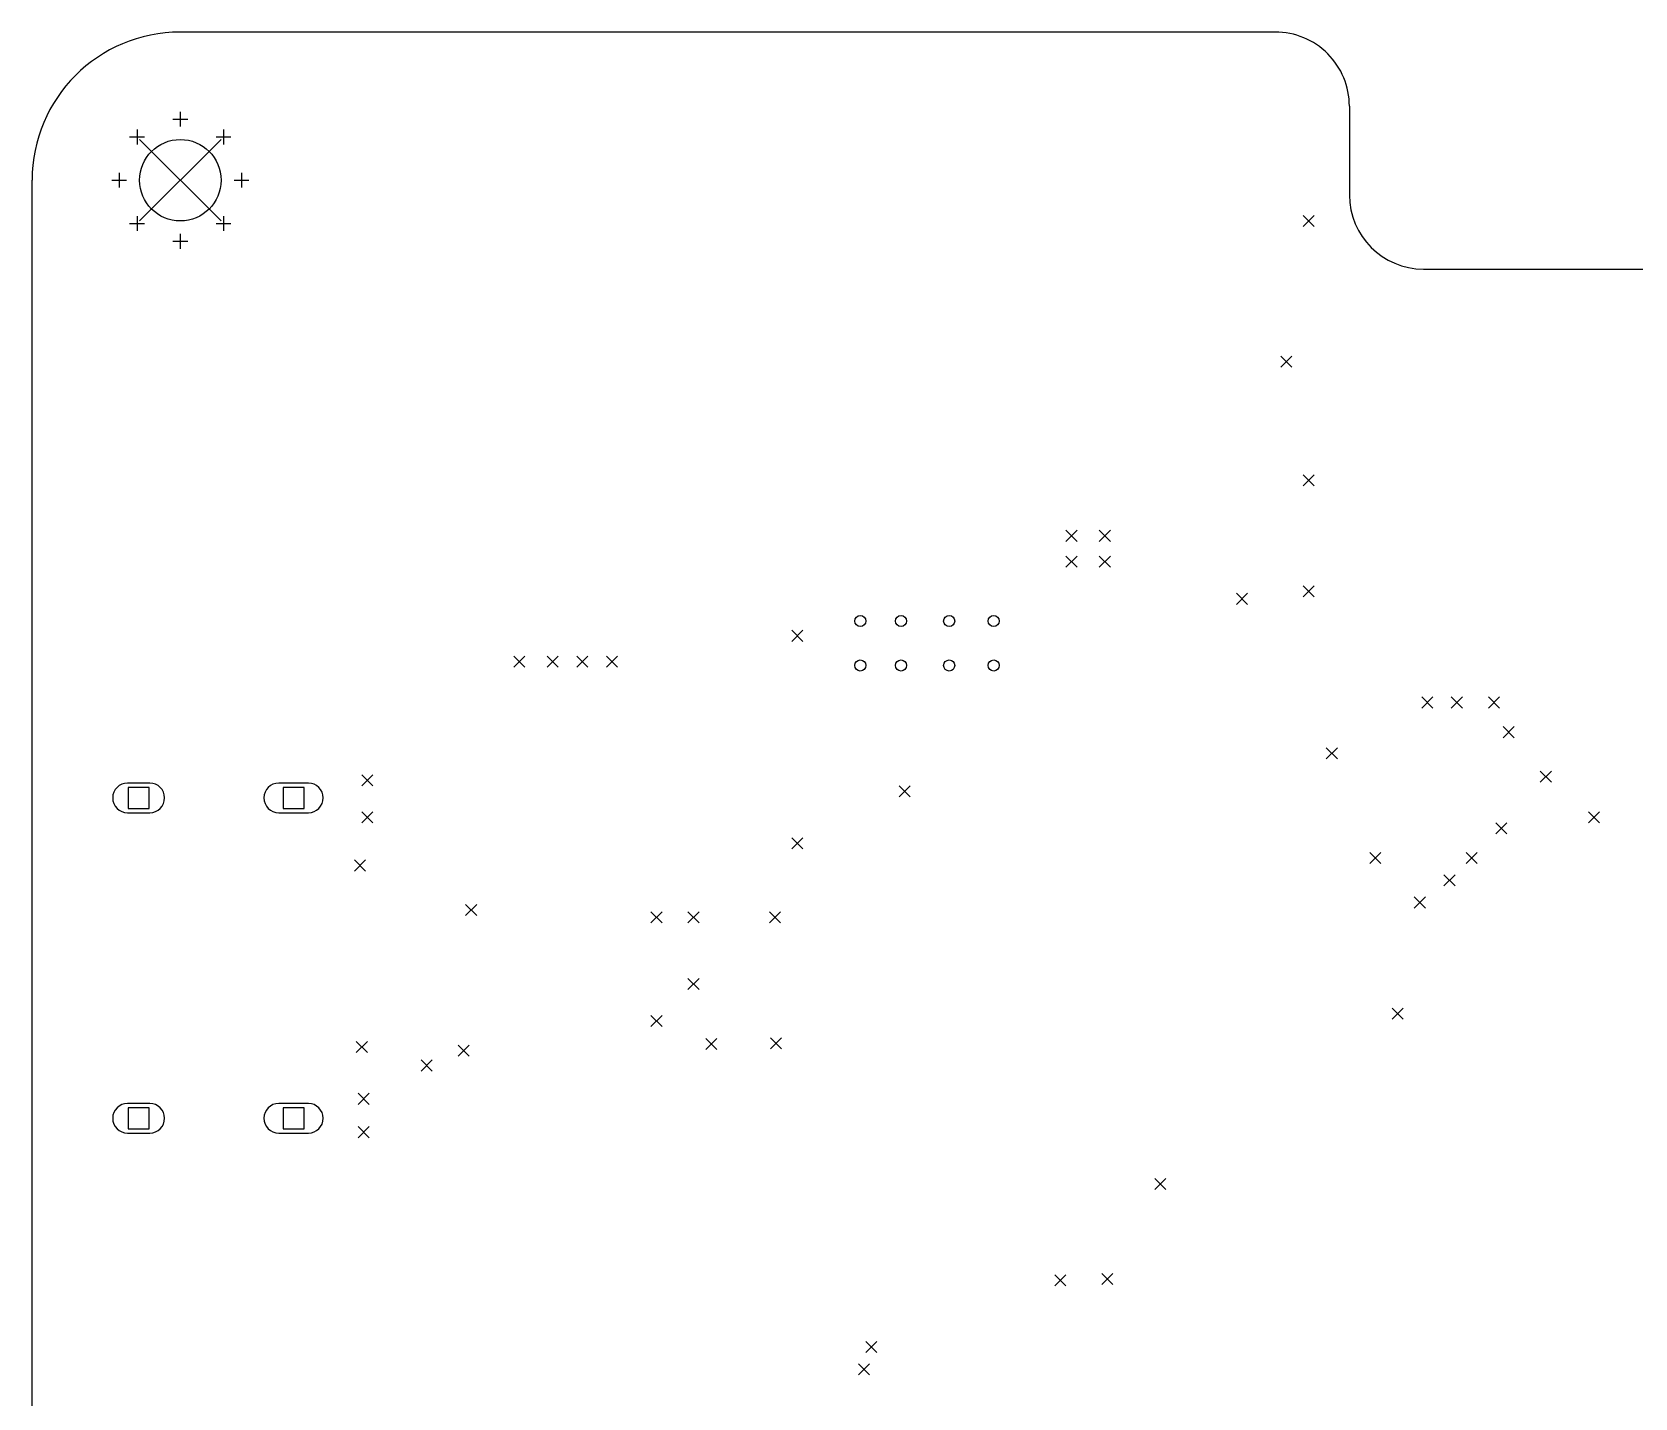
# Model space of a CAD drawing. Extents: x 33.4 to 125.5, y -108.3 to -33.7.
# Drawn here: x 35.45 to 78.7, y -70.61 to -33.74 of the extents above; entities that cross this region are included whole.
import ezdxf

# ---------------------------------------------------------------- set-up
doc = ezdxf.new("R2010")
doc.units = 0
doc.layers.add('BLACK', color=7, linetype='CONTINUOUS')

msp = doc.modelspace()

# ---------------------------------------------------------------- linework, layer by layer
at = {"layer": 'BLACK', "linetype": 'CONTINUOUS'}
for p, q in [((69, -33.7353), (39.45, -33.7353)), ((39.45, -35.8853), (39.45, -36.2853)), ((71, -35.7353), (71, -38.1353)), ((39.25, -36.0853), (39.65, -36.0853)), ((38.0833, -36.5686), (38.4833, -36.5686)), ((38.2833, -36.3686), (38.2833, -36.7686)), ((38.35, -36.6353), (40.55, -38.8353)), ((40.55, -36.6353), (38.35, -38.8353)), ((40.4167, -36.5686), (40.8167, -36.5686)), ((40.6167, -36.3686), (40.6167, -36.7686)), ((37.8, -37.5353), (37.8, -37.9353)), ((41.1, -37.5353), (41.1, -37.9353)), ((35.45, -79.7353), (35.45, -37.7353)), ((37.6, -37.7353), (38, -37.7353)), ((40.9, -37.7353), (41.3, -37.7353)), ((38.0833, -38.9021), (38.4833, -38.9021)), ((38.2833, -38.7021), (38.2833, -39.1021)), ((40.4167, -38.9021), (40.8167, -38.9021)), ((40.6167, -38.7021), (40.6167, -39.1021)), ((69.75, -38.6853), (70.05, -38.9853)), ((70.05, -38.6853), (69.75, -38.9853)), ((39.45, -39.1853), (39.45, -39.5853)), ((39.25, -39.3853), (39.65, -39.3853)), ((73, -40.1353), (87.9, -40.1353)), ((69.15, -42.4853), (69.45, -42.7853)), ((69.45, -42.4853), (69.15, -42.7853)), ((69.75, -45.6853), (70.05, -45.9853)), ((70.05, -45.6853), (69.75, -45.9853)), ((63.35, -47.1853), (63.65, -47.4853)), ((63.65, -47.1853), (63.35, -47.4853)), ((64.25, -47.1853), (64.55, -47.4853)), ((64.55, -47.1853), (64.25, -47.4853)), ((63.35, -47.8853), (63.65, -48.1853)), ((63.65, -47.8853), (63.35, -48.1853)), ((64.25, -47.8853), (64.55, -48.1853)), ((64.55, -47.8853), (64.25, -48.1853)), ((69.75, -48.6853), (70.05, -48.9853)), ((70.05, -48.6853), (69.75, -48.9853)), ((67.95, -48.8853), (68.25, -49.1853)), ((68.25, -48.8853), (67.95, -49.1853)), ((55.95, -49.8853), (56.25, -50.1853)), ((56.25, -49.8853), (55.95, -50.1853)), ((48.45, -50.5853), (48.75, -50.8853)), ((48.75, -50.5853), (48.45, -50.8853)), ((49.35, -50.5853), (49.65, -50.8853)), ((49.65, -50.5853), (49.35, -50.8853)), ((50.15, -50.5853), (50.45, -50.8853)), ((50.45, -50.5853), (50.15, -50.8853)), ((50.95, -50.5853), (51.25, -50.8853)), ((51.25, -50.5853), (50.95, -50.8853)), ((72.95, -51.6853), (73.25, -51.9853)), ((73.25, -51.6853), (72.95, -51.9853)), ((73.75, -51.6853), (74.05, -51.9853)), ((74.05, -51.6853), (73.75, -51.9853)), ((74.75, -51.6853), (75.05, -51.9853)), ((75.05, -51.6853), (74.75, -51.9853)), ((75.15, -52.4853), (75.45, -52.7853)), ((75.45, -52.4853), (75.15, -52.7853)), ((70.375, -53.0603), (70.675, -53.3603)), ((70.675, -53.0603), (70.375, -53.3603)), ((38.626, -54.0103), (38.026, -54.0103)), ((42.906, -54.0103), (42.106, -54.0103)), ((44.35, -53.7853), (44.65, -54.0853)), ((44.65, -53.7853), (44.35, -54.0853)), ((76.15, -53.6853), (76.45, -53.9853)), ((76.45, -53.6853), (76.15, -53.9853)), ((38.6088, -54.1275), (38.0432, -54.1275)), ((38.0432, -54.1275), (38.0432, -54.6932)), ((38.6088, -54.6932), (38.6088, -54.1275)), ((42.7888, -54.1275), (42.2232, -54.1275)), ((42.2232, -54.1275), (42.2232, -54.6932)), ((42.7888, -54.6932), (42.7888, -54.1275)), ((58.85, -54.0853), (59.15, -54.3853)), ((59.15, -54.0853), (58.85, -54.3853)), ((38.026, -54.8103), (38.626, -54.8103)), ((38.0432, -54.6932), (38.6088, -54.6932)), ((42.106, -54.8103), (42.906, -54.8103)), ((42.2232, -54.6932), (42.7888, -54.6932)), ((44.35, -54.7853), (44.65, -55.0853)), ((44.65, -54.7853), (44.35, -55.0853)), ((77.45, -54.7853), (77.75, -55.0853)), ((77.75, -54.7853), (77.45, -55.0853)), ((74.95, -55.0853), (75.25, -55.3853)), ((75.25, -55.0853), (74.95, -55.3853)), ((55.95, -55.4853), (56.25, -55.7853)), ((56.25, -55.4853), (55.95, -55.7853)), ((44.15, -56.0853), (44.45, -56.3853)), ((44.45, -56.0853), (44.15, -56.3853)), ((71.55, -55.8853), (71.85, -56.1853)), ((71.85, -55.8853), (71.55, -56.1853)), ((74.15, -55.8853), (74.45, -56.1853)), ((74.45, -55.8853), (74.15, -56.1853)), ((73.55, -56.4853), (73.85, -56.7853)), ((73.85, -56.4853), (73.55, -56.7853)), ((72.75, -57.0853), (73.05, -57.3853)), ((73.05, -57.0853), (72.75, -57.3853)), ((47.15, -57.2853), (47.45, -57.5853)), ((47.45, -57.2853), (47.15, -57.5853)), ((52.15, -57.4853), (52.45, -57.7853)), ((52.45, -57.4853), (52.15, -57.7853)), ((53.15, -57.4853), (53.45, -57.7853)), ((53.45, -57.4853), (53.15, -57.7853)), ((55.35, -57.4853), (55.65, -57.7853)), ((55.65, -57.4853), (55.35, -57.7853)), ((53.15, -59.2853), (53.45, -59.5853)), ((53.45, -59.2853), (53.15, -59.5853)), ((72.15, -60.0853), (72.45, -60.3853)), ((72.45, -60.0853), (72.15, -60.3853)), ((52.15, -60.2853), (52.45, -60.5853)), ((52.45, -60.2853), (52.15, -60.5853)), ((44.2, -60.9853), (44.5, -61.2853)), ((44.5, -60.9853), (44.2, -61.2853)), ((53.63, -60.9053), (53.93, -61.2053)), ((53.93, -60.9053), (53.63, -61.2053)), ((55.375, -60.8853), (55.675, -61.1853)), ((55.675, -60.8853), (55.375, -61.1853)), ((46.95, -61.0853), (47.25, -61.3853)), ((47.25, -61.0853), (46.95, -61.3853)), ((45.95, -61.4853), (46.25, -61.7853)), ((46.25, -61.4853), (45.95, -61.7853)), ((38.626, -62.6603), (38.026, -62.6603)), ((42.906, -62.6603), (42.106, -62.6603)), ((44.25, -62.3853), (44.55, -62.6853)), ((44.55, -62.3853), (44.25, -62.6853)), ((38.6088, -62.7775), (38.0432, -62.7775)), ((38.0432, -62.7775), (38.0432, -63.3432)), ((38.6088, -63.3432), (38.6088, -62.7775)), ((42.7888, -62.7775), (42.2232, -62.7775)), ((42.2232, -62.7775), (42.2232, -63.3432)), ((42.7888, -63.3432), (42.7888, -62.7775)), ((38.026, -63.4603), (38.626, -63.4603)), ((38.0432, -63.3432), (38.6088, -63.3432)), ((42.106, -63.4603), (42.906, -63.4603)), ((42.2232, -63.3432), (42.7888, -63.3432)), ((44.25, -63.2853), (44.55, -63.5853)), ((44.55, -63.2853), (44.25, -63.5853)), ((65.75, -64.6853), (66.05, -64.9853)), ((66.05, -64.6853), (65.75, -64.9853)), ((63.05, -67.2853), (63.35, -67.5853)), ((63.35, -67.2853), (63.05, -67.5853)), ((64.315, -67.2503), (64.615, -67.5503)), ((64.615, -67.2503), (64.315, -67.5503)), ((57.95, -69.0853), (58.25, -69.3853)), ((58.25, -69.0853), (57.95, -69.3853)), ((57.75, -69.6853), (58.05, -69.9853)), ((58.05, -69.6853), (57.75, -69.9853))]:
    msp.add_line(p, q, dxfattribs=at)
at = {"layer": 'BLACK'}
for centre, radius in [((39.45, -37.7353), 1.1), ((57.8, -49.6353), 0.15), ((58.9, -49.6353), 0.15), ((60.2, -49.6353), 0.15), ((61.4, -49.6353), 0.15), ((57.8, -50.8353), 0.15), ((58.9, -50.8353), 0.15), ((60.2, -50.8353), 0.15), ((61.4, -50.8353), 0.15)]:
    msp.add_circle(centre, radius, dxfattribs=at)
for centre, radius, start, end in [((39.45, -37.7353), 4, 90, 180), ((69, -35.7353), 2, -0.0008, 90), ((73, -38.1353), 2, -179.999, -90), ((38.026, -54.4103), 0.4, 450, 630), ((38.626, -54.4103), 0.4, 270, 450), ((42.106, -54.4103), 0.4, 450, 630), ((42.906, -54.4103), 0.4, 270, 450), ((38.026, -63.0603), 0.4, 450, 630), ((38.626, -63.0603), 0.4, 270, 450), ((42.106, -63.0603), 0.4, 450, 630), ((42.906, -63.0603), 0.4, 270, 450)]:
    msp.add_arc(centre, radius, start, end, dxfattribs=at)

doc.saveas('drawing.dxf')
